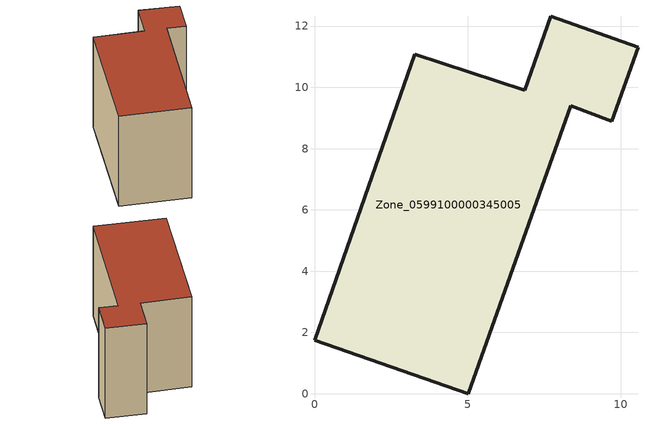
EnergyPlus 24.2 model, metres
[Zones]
Zone_0599100000345005
 floor ground (C_G): 9.71,8.9 8.36,9.4 5.02,0 0,1.75 3.27,11.08 6.86,9.9 7.71,12.32 10.56,11.31 z0
 wall outside (C_F): 8.36,9.4 9.71,8.9 10.56,11.31 7.71,12.32 6.86,9.9 3.27,11.08 0,1.75 5.02,0 8.36,9.4 z0:7.92
 roof outside (C_R): 0,1.75 5.02,0 8.36,9.4 9.71,8.9 10.56,11.31 7.71,12.32 6.86,9.9 3.27,11.08 z7.92
[BUILDING]
Pand.0599100000345005: North Axis=0; Terrain=City; Loads Convergence Tolerance Value=0.04; Temperature Convergence Tolerance Value=0.4; Solar Distribution=FullExterior; Maximum Number of Warmup Days=25; Minimum Number of Warmup Days=1
[Site:Location]
Rotterdam.The.Hague.AP_ZH_NLD Design_Conditions: Latitude=51.96; Longitude=4.45; Time Zone=1; Elevation=-4.5
[SITE:GROUNDTEMPERATURE:BUILDINGSURFACE]
18, 18, 18, 18, 18, 18, 18, 18, 18, 18, 18, 18
[MATERIAL] Thermal Absorptance=0.9; Solar Absorptance=0.7; Visible Absorptance=0.7
Name | Roughness | Thickness | Conductivity | Density | Specific Heat
G.TC.1992-2005 | MediumSmooth | 0.15 | 0.06 | 540 | 1210
F.TC.1992-2005 | Rough | 0.3 | 0.12 | 1920 | 840
R.TC.1992-2005 | MediumRough | 0.2 | 0.08 | 1500 | 1000
[CONSTRUCTION]
C_G: G.TC.1992-2005
C_F: F.TC.1992-2005
C_R: R.TC.1992-2005
[ZONE]
Zone_0599100000345005: Type=1; Multiplier=1; Ceiling Height=Autocalculate; Volume=Autocalculate; Floor Area=autocalculate; Part of Total Floor Area=Yes
[ZONEINFILTRATION:DESIGNFLOWRATE]
Infil_Zone_0599100000345005: Zone or ZoneList or Space or SpaceList=Zone_0599100000345005; Schedule=AlwaysOn; Design Flow Rate Calculation Method=Flow/Area; Flow Rate per Floor Area=0.0015; Constant Term Coefficient=1; Temperature Term Coefficient=0; Velocity Term Coefficient=0; Velocity Squared Term Coefficient=0
[HVACTEMPLATE:ZONE:IDEALLOADSAIRSYSTEM]
Zone_0599100000345005: Maximum Heating Supply Air Temperature=50; Minimum Cooling Supply Air Temperature=13; Maximum Heating Supply Air Humidity Ratio=0.0156; Minimum Cooling Supply Air Humidity Ratio=0.0077; Heating Limit=NoLimit; Cooling Limit=NoLimit; Dehumidification Control Type=ConstantSensibleHeatRatio; Cooling Sensible Heat Ratio=0.7; Dehumidification Setpoint=60; Humidification Control Type=None; Humidification Setpoint=30; Outdoor Air Method=None; Outdoor Air Flow Rate per Person=0.00944; Outdoor Air Flow Rate per Zone Floor Area=0; Outdoor Air Flow Rate per Zone=0; Demand Controlled Ventilation Type=None; Outdoor Air Economizer Type=NoEconomizer; Heat Recovery Type=None; Sensible Heat Recovery Effectiveness=0.7; Latent Heat Recovery Effectiveness=0.65
[ZONECONTROL:THERMOSTAT]
ThermostatControl_Zone_0599100000345005: Zone or ZoneList=Zone_0599100000345005; Control Type Schedule=DualSetpointControlType; Control 1=Thermostat_Zone_0599100000345005; Temperature Difference Between Cutout And Setpoint=0
[THERMOSTATSETPOINT:DUALSETPOINT]
Thermostat_Zone_0599100000345005: Heating Setpoint Temperature Schedule=HeatingSetpoint_Zone_0599100000345005; Cooling Setpoint Temperature Schedule=CoolingSetpoint_Zone_0599100000345005
[SCHEDULE:COMPACT]
HeatingSetpoint_Zone_0599100000345005: Through: 12/31, For: AllDays, Until: 24:00, 21
CoolingSetpoint_Zone_0599100000345005: Through: 12/31, For: AllDays, Until: 24:00, 24
DualSetpointControlType: Through: 12/31, For: AllDays, Until: 24:00, 4
AlwaysOn: Through: 12/31, For: AllDays, Until: 24:00, 1
